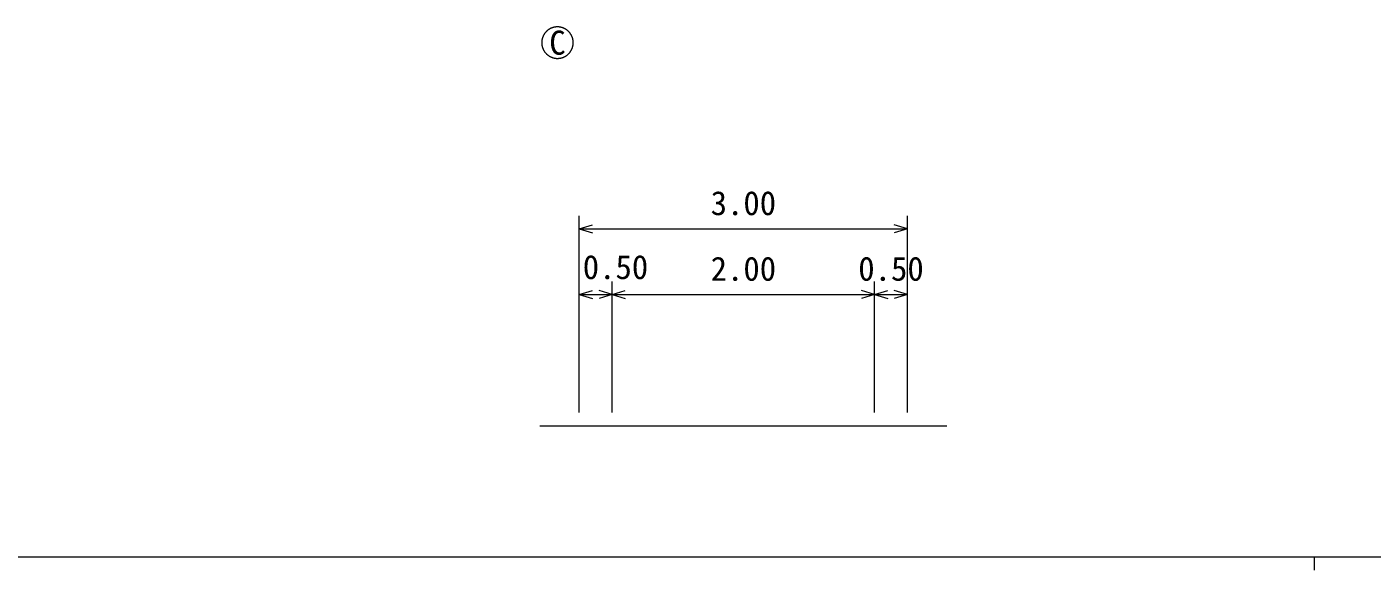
# Model space of a CAD drawing. Units: millimetres, scale not verified. Extents: x 40000 to 680000, y 20000 to 380000.
# Drawn here: x 269908 to 372407, y 204000 to 245394 of the extents above; entities that cross this region are included whole.
import ezdxf
from ezdxf.enums import TextEntityAlignment as Align

# ---------------------------------------------------------------- set-up
doc = ezdxf.new("R2010")
doc.units = ezdxf.units.MM
doc.header["$LTSCALE"] = 1000
for name, color, linetype, lineweight in [('M-BMK-HTXT', 7, 'Continuous', 13), ('M-STR-HTXT', 7, 'Continuous', 13), ('M-STR-STRC', 7, 'Continuous', 13), ('M-TTL-BAND', 7, 'Continuous', 13)]:
    doc.layers.add(name, color=color, linetype=linetype, lineweight=lineweight)
doc.styles.add('ＭＳ ゴシック', font='')
doc.styles.get('ＭＳ ゴシック').set_extended_font_data('MS Gothic')

msp = doc.modelspace()

# ---------------------------------------------------------------- linework, layer by layer
at = {"layer": 'M-BMK-HTXT'}
msp.add_lwpolyline([(309000, 215000), (312000, 215000), (314500, 215000), (334500, 215000), (337000, 215000), (340000, 215000)], dxfattribs=at)
at = {"layer": 'M-STR-HTXT'}
for p, q in [((312000, 216000), (312000, 231000)), ((337000, 216000), (337000, 231000)), ((312000, 230000), (313000, 230300)), ((312000, 230000), (337000, 230000)), ((312000, 230000), (313000, 229700)), ((337000, 230000), (336000, 230300)), ((337000, 230000), (336000, 229700)), ((312000, 216000), (312000, 226000)), ((314500, 216000), (314500, 226000)), ((314500, 216000), (314500, 226000)), ((334500, 216000), (334500, 226000)), ((334500, 216000), (334500, 226000)), ((337000, 216000), (337000, 226000)), ((312000, 225000), (313000, 225300)), ((312000, 225000), (314500, 225000)), ((312000, 225000), (313000, 224700)), ((314500, 225000), (313500, 225300)), ((314500, 225000), (313500, 224700)), ((314500, 225000), (315500, 225300)), ((314500, 225000), (334500, 225000)), ((314500, 225000), (315500, 224700)), ((334500, 225000), (333500, 225300)), ((334500, 225000), (333500, 224700)), ((334500, 225000), (335500, 225300)), ((334500, 225000), (337000, 225000)), ((334500, 225000), (335500, 224700)), ((337000, 225000), (336000, 225300)), ((337000, 225000), (336000, 224700))]:
    msp.add_line(p, q, dxfattribs=at)
at = {"layer": 'M-STR-STRC'}
msp.add_lwpolyline([(311535, 244194), (311535, 244215), (311534, 244236), (311533, 244257), (311532, 244278), (311530, 244299), (311528, 244320), (311526, 244341), (311523, 244362), (311520, 244383), (311517, 244403), (311513, 244424), (311509, 244445), (311504, 244465), (311499, 244485), (311494, 244506), (311488, 244526), (311482, 244546), (311476, 244566), (311469, 244586), (311462, 244606), (311455, 244626), (311447, 244645), (311439, 244664), (311431, 244684), (311422, 244703), (311413, 244722), (311404, 244741), (311394, 244759), (311384, 244778), (311373, 244796), (311363, 244814), (311352, 244832), (311340, 244850), (311329, 244867), (311317, 244884), (311305, 244901), (311292, 244918), (311279, 244935), (311266, 244951), (311253, 244967), (311239, 244983), (311225, 244999), (311211, 245015), (311196, 245030), (311182, 245045), (311167, 245059), (311151, 245074), (311136, 245088), (311120, 245102), (311104, 245115), (311088, 245129), (311071, 245142), (311055, 245155), (311038, 245167), (311021, 245179), (311003, 245191), (310986, 245203), (310968, 245214), (310950, 245225), (310932, 245235), (310914, 245246), (310895, 245256), (310877, 245265), (310858, 245275), (310839, 245284), (310820, 245292), (310800, 245300), (310781, 245308), (310761, 245316), (310742, 245323), (310722, 245330), (310702, 245337), (310682, 245343), (310662, 245349), (310641, 245355), (310621, 245360), (310601, 245365), (310580, 245369), (310559, 245373), (310539, 245377), (310518, 245380), (310497, 245383), (310476, 245386), (310456, 245388), (310435, 245390), (310414, 245392), (310393, 245393), (310372, 245394), (310351, 245394), (310330, 245394), (310309, 245394), (310288, 245393), (310267, 245392), (310246, 245391), (310225, 245389), (310204, 245387), (310183, 245385), (310162, 245382), (310142, 245379), (310121, 245375), (310100, 245371), (310080, 245367), (310059, 245362), (310039, 245357), (310019, 245352), (309998, 245346), (309978, 245340), (309958, 245334), (309938, 245327), (309919, 245320), (309899, 245312), (309879, 245305), (309860, 245296), (309841, 245288), (309822, 245279), (309803, 245270), (309784, 245260), (309766, 245251), (309747, 245241), (309729, 245230), (309711, 245219), (309693, 245208), (309675, 245197), (309658, 245185), (309641, 245173), (309624, 245161), (309607, 245148), (309590, 245135), (309574, 245122), (309558, 245109), (309542, 245095), (309526, 245081), (309511, 245067), (309496, 245052), (309481, 245037), (309466, 245022), (309452, 245007), (309438, 244991), (309424, 244975), (309411, 244959), (309397, 244943), (309384, 244927), (309372, 244910), (309359, 244893), (309347, 244876), (309335, 244858), (309324, 244841), (309313, 244823), (309302, 244805), (309291, 244787), (309281, 244768), (309271, 244750), (309262, 244731), (309253, 244712), (309244, 244693), (309235, 244674), (309227, 244655), (309219, 244635), (309211, 244616), (309204, 244596), (309197, 244576), (309191, 244556), (309185, 244536), (309179, 244516), (309173, 244496), (309168, 244475), (309164, 244455), (309159, 244434), (309155, 244414), (309152, 244393), (309148, 244372), (309145, 244351), (309143, 244331), (309141, 244310), (309139, 244289), (309137, 244268), (309136, 244247), (309135, 244226), (309135, 244205), (309135, 244184), (309135, 244163), (309136, 244142), (309137, 244121), (309139, 244100), (309141, 244079), (309143, 244058), (309145, 244037), (309148, 244016), (309152, 243996), (309155, 243975), (309159, 243954), (309164, 243934), (309168, 243913), (309173, 243893), (309179, 243873), (309185, 243853), (309191, 243833), (309197, 243813), (309204, 243793), (309211, 243773), (309219, 243753), (309227, 243734), (309235, 243715), (309244, 243695), (309253, 243676), (309262, 243658), (309271, 243639), (309281, 243620), (309291, 243602), (309302, 243584), (309313, 243566), (309324, 243548), (309335, 243530), (309347, 243513), (309359, 243496), (309372, 243479), (309384, 243462), (309397, 243446), (309411, 243429), (309424, 243413), (309438, 243397), (309452, 243382), (309466, 243366), (309481, 243351), (309496, 243337), (309511, 243322), (309526, 243308), (309542, 243294), (309558, 243280), (309574, 243267), (309590, 243253), (309607, 243240), (309624, 243228), (309641, 243216), (309658, 243204), (309675, 243192), (309693, 243180), (309711, 243169), (309729, 243159), (309747, 243148), (309766, 243138), (309784, 243128), (309803, 243119), (309822, 243110), (309841, 243101), (309860, 243092), (309879, 243084), (309899, 243076), (309919, 243069), (309938, 243062), (309958, 243055), (309978, 243049), (309998, 243043), (310019, 243037), (310039, 243031), (310059, 243026), (310080, 243022), (310100, 243018), (310121, 243014), (310142, 243010), (310162, 243007), (310183, 243004), (310204, 243002), (310225, 242999), (310246, 242998), (310267, 242996), (310288, 242995), (310309, 242995), (310330, 242994), (310351, 242994), (310372, 242995), (310393, 242996), (310414, 242997), (310435, 242999), (310456, 243000), (310476, 243003), (310497, 243005), (310518, 243008), (310539, 243012), (310559, 243016), (310580, 243020), (310601, 243024), (310621, 243029), (310641, 243034), (310662, 243040), (310682, 243046), (310702, 243052), (310722, 243058), (310742, 243065), (310761, 243073), (310781, 243080), (310800, 243088), (310820, 243097), (310839, 243105), (310858, 243114), (310877, 243123), (310895, 243133), (310914, 243143), (310932, 243153), (310950, 243164), (310968, 243175), (310986, 243186), (311003, 243198), (311021, 243210), (311038, 243222), (311055, 243234), (311071, 243247), (311088, 243260), (311104, 243273), (311120, 243287), (311136, 243301), (311151, 243315), (311167, 243329), (311182, 243344), (311196, 243359), (311211, 243374), (311225, 243390), (311239, 243405), (311253, 243421), (311266, 243437), (311279, 243454), (311292, 243470), (311305, 243487), (311317, 243504), (311329, 243522), (311340, 243539), (311352, 243557), (311363, 243575), (311373, 243593), (311384, 243611), (311394, 243630), (311404, 243648), (311413, 243667), (311422, 243686), (311431, 243705), (311439, 243724), (311447, 243744), (311455, 243763), (311462, 243783), (311469, 243803), (311476, 243823), (311482, 243843), (311488, 243863), (311494, 243883), (311499, 243903), (311504, 243924), (311509, 243944), (311513, 243965), (311517, 243985), (311520, 244006), (311523, 244027), (311526, 244048), (311528, 244069), (311530, 244089), (311532, 244110), (311533, 244131), (311534, 244152), (311535, 244173)], close=True, dxfattribs=at)
at = {"layer": 'M-TTL-BAND'}
for p, q in [((40000, 205000), (579000, 205000)), ((368000, 205000), (368000, 204000))]:
    msp.add_line(p, q, dxfattribs=at)

# ---------------------------------------------------------------- texts
at = {"layer": 'M-STR-HTXT', "style": 'ＭＳ ゴシック'}
for s, p in [('3.00', (324500, 230500)), ('0.50', (314755, 225627)), ('2.00', (324500, 225500)), ('0.50', (335750, 225500))]:
    msp.add_text(s, height=1833, dxfattribs=at).set_placement(p, align=Align.BOTTOM_CENTER)
at = {"layer": 'M-STR-STRC', "style": 'ＭＳ ゴシック'}
msp.add_text('C', height=1833, rotation=0.652, dxfattribs=at).set_placement((310335, 244194), align=Align.MIDDLE_CENTER)

doc.saveas('drawing.dxf')
